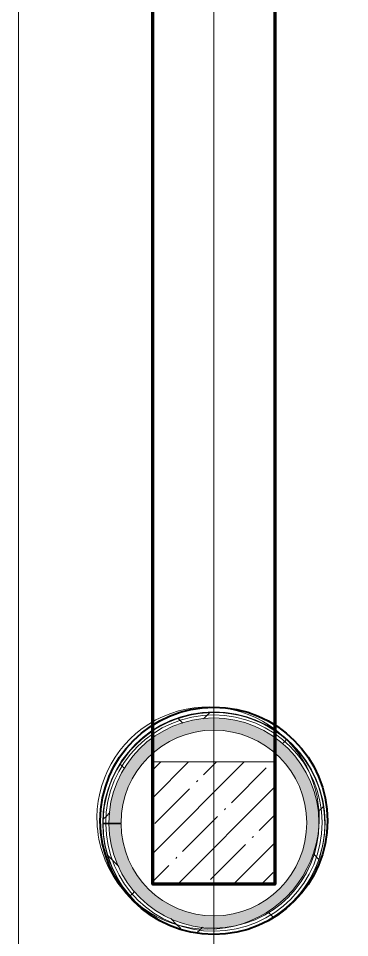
# Model space of a CAD drawing. Header units: millimetres. Extents: x -249154 to 415037, y -45458 to 354837.
# Drawn here: x 47725 to 49080, y 16415 to 20175 of the extents above; entities that cross this region are included whole.
import ezdxf

# ---------------------------------------------------------------- set-up
doc = ezdxf.new("R2010")
doc.units = ezdxf.units.MM
for name, color, linetype, lineweight in [('5.4) WD4', 5, 'Continuous', 40), ('839 штук откосы', 3, 'Continuous', 158), ('874 шпакл откосы', 5, 'Continuous', 158), ('A-AREA-BNDY', 7, 'Continuous', 5), ('A-FLOR', 7, 'Continuous', 9), ('A-WALL', 7, 'Continuous', 5), ('I-WALL', 7, 'Continuous', 5), ('S-COLS', 7, 'Continuous', 9), ('S-COLS-1', 7, 'Continuous', 5), ('Оси', 7, 'Continuous', 9)]:
    doc.layers.add(name, color=color, linetype=linetype, lineweight=lineweight)
doc.layers.add('A-WALL-1', color=9, linetype='Continuous', lineweight=5, true_color=0x808080)
doc.layers.add('A-WALL-FNSH-1', color=9, linetype='Continuous', lineweight=5, true_color=0x808080)
pattern_1 = [(45, (64.7, -136.06), (-212.132, 212.132), []), (135, (64.7, -136.06), (-212.132, -212.132), [])]

# ---------------------------------------------------------------- blocks, each defined once
blk = doc.blocks.new('BSC_Колонна _Прямоугольная - 500х500-22732503-Объем проектирования 1 этажа')
at = {"layer": 'S-COLS-1'}
h = blk.add_hatch(dxfattribs=at)
h.set_pattern_fill('FP_105', color=256, style=0, pattern_type=2)
h.set_pattern_definition([(45, (-48460, -17020), (-114.04925, 114.04925), []), (45, (-48345.95, -17020), (-114.04925, 114.04925), [201.613, -40.323, 6.706, -33.617])])
h.paths.add_polyline_path([(-200, -250), (250, -250), (250, 250), (-250, 250), (-250, -250)])
for p, q in [((250, 250), (-250, 250)), ((-250, 250), (-250, -250)), ((250, -250), (250, 250)), ((-250, -250), (250, -250))]:
    blk.add_line(p, q, dxfattribs=at)

msp = doc.modelspace()

# ---------------------------------------------------------------- hatches: boundary and pattern name
at = {"layer": 'I-WALL'}
h = msp.add_hatch(dxfattribs=at)
h.set_pattern_fill('FP_192', color=256, style=0, pattern_type=2)
h.set_pattern_definition(pattern_1)
h.paths.add_polyline_path([(48489.6, 16430.3), (48574.3, 16432.4), (48647.1, 16446.4), (48720.1, 16474), (48782.8, 16510), (48839.5, 16556.2), (48892.4, 16617.4), (48930.2, 16679.3), (48958.5, 16749.6), (48974.3, 16818), (48978.7, 16897.6), (48971, 16969.2), (48951.3, 17040.4), (48920.2, 17107.7), (48878.5, 17169.2), (48827.3, 17223.1), (48760.7, 17271.9), (48700.3, 17303.1), (48630.5, 17326.1), (48558.1, 17337.4), (48473.1, 17335.1), (48403.9, 17321.9), (48335.9, 17297.4), (48267, 17258), (48212.6, 17214.4), (48159.4, 17153.8), (48119.2, 17088.4), (48091.6, 17020.7), (48075.5, 16953.4), (48070.6, 16883.9), (48082.2, 16883.9), (48088.9, 16959.8), (48112.6, 17042.7), (48139.8, 17101.8), (48180.2, 17161.7), (48240.7, 17222.3), (48301.3, 17265.1), (48369.2, 17297.4), (48433.5, 17316.7), (48505.7, 17326), (48587.2, 17321.4), (48661.5, 17304.1), (48733.3, 17273.2), (48786.9, 17240.4), (48850.4, 17182.3), (48894.6, 17125.7), (48930.2, 17059.6), (48954.6, 16985.3), (48965.5, 16919.3), (48965.7, 16848), (48953.3, 16773.9), (48928.7, 16703.3), (48892.4, 16637.7), (48836.5, 16571.1), (48781.8, 16524.6), (48720.1, 16487.5), (48652.7, 16460.7), (48581.5, 16445.2), (48500.7, 16442.7), (48422.6, 16454.2), (48350.1, 16478.3), (48286.6, 16511.8), (48225.2, 16559.4), (48176.8, 16611.7), (48137, 16671.8), (48105.6, 16744.5), (48088.2, 16816.4), (48082.2, 16880.8), (48069.7, 16880.6), (48077.1, 16803.4), (48095.4, 16733.3), (48130.8, 16657.5), (48174.8, 16594.3), (48226.7, 16541.1), (48278.1, 16501.5), (48353.6, 16463.1), (48427.6, 16440.3), (48481.8, 16431.6)])
h = msp.add_hatch(dxfattribs=at)
h.set_pattern_fill('FP_192', color=256, style=0, pattern_type=2)
h.set_pattern_definition(pattern_1)
h.paths.add_polyline_path([(48508.3, 16441.7), (48596.6, 16448.3), (48665.6, 16465.2), (48735.5, 16495.8), (48792.6, 16532.1), (48852.4, 16587.8), (48896.3, 16644.9), (48930.4, 16708.4), (48955.6, 16787.7), (48965.7, 16849), (48965.5, 16923), (48948.4, 17008.3), (48924.7, 17072.2), (48883.9, 17141.1), (48834.3, 17198.9), (48779.5, 17244.9), (48717.4, 17281.8), (48649.7, 17308.1), (48567.9, 17323.5), (48492.5, 17324.4), (48417.9, 17312.4), (48359.2, 17294.3), (48287.5, 17256.9), (48223.1, 17206.5), (48174.9, 17153.8), (48133.8, 17089.6), (48104.7, 17020.7), (48088.1, 16953.4), (48082.2, 16883.9), (48094.7, 16883.9), (48101.4, 16958.6), (48121.1, 17031.2), (48153.3, 17099.5), (48198.4, 17162.6), (48240.3, 17206.5), (48310.9, 17255.9), (48363.8, 17282.7), (48433.5, 17304.1), (48505.7, 17313.5), (48580.1, 17310.2), (48661.5, 17290.7), (48724.7, 17263.9), (48786.6, 17224.1), (48834.3, 17182.3), (48880.3, 17125.7), (48920.2, 17050.4), (48942, 16984.9), (48953, 16919.3), (48953, 16847.5), (48940.2, 16774.1), (48917.2, 16708.4), (48882, 16644.7), (48831.1, 16583), (48781.8, 16539.3), (48720.1, 16500.9), (48652.7, 16473.4), (48581.5, 16457.7), (48508.3, 16454.3), (48433.9, 16463.9), (48354.6, 16490), (48294.9, 16521.2), (48234.4, 16567.9), (48188.2, 16617.1), (48145.1, 16683.9), (48117.8, 16747.1), (48100.7, 16816.4), (48094.7, 16880.9), (48082.2, 16880.8), (48092.1, 16794.8), (48108.5, 16733.7), (48145.1, 16657.9), (48184.4, 16601.5), (48242.6, 16544), (48301.4, 16502.5), (48366.7, 16471), (48436.4, 16450.5), (48500.7, 16442.7)])
msp.add_hatch(color=256, dxfattribs=at).paths.add_polyline_path([(48508.8, 16454.2), (48594.2, 16460.5), (48662.8, 16477.6), (48731.6, 16508.1), (48782.4, 16539.7), (48844.7, 16598.1), (48882, 16644.7), (48918.6, 16712.4), (48941.2, 16777.2), (48953.3, 16851.3), (48953, 16921.9), (48940.5, 16993.6), (48916, 17062.3), (48880.3, 17125.7), (48825.1, 17190.4), (48774.7, 17233.3), (48717.4, 17268.3), (48649.7, 17295.4), (48567.9, 17311), (48492.5, 17311.8), (48433.5, 17304.1), (48356, 17278.7), (48298.8, 17249.8), (48237.5, 17203.5), (48189.9, 17153.8), (48143.7, 17081.4), (48117.6, 17020.7), (48100.6, 16953.4), (48094.7, 16883.9), (48144.7, 16883.9), (48150.8, 16951.7), (48170.5, 17020.7), (48202.2, 17083.9), (48246, 17141.1), (48287.5, 17180.8), (48346.2, 17219.2), (48417.9, 17247.7), (48481.8, 17260.8), (48541.1, 17263.6), (48608.5, 17254.6), (48679.5, 17230.3), (48739.7, 17196.5), (48786.6, 17159.3), (48831.5, 17108.2), (48871.1, 17037.9), (48890.7, 16986.2), (48903.1, 16919.3), (48903.3, 16851.3), (48891.4, 16784.3), (48867.7, 16720.5), (48831.1, 16659.6), (48781.8, 16605), (48735.5, 16567.8), (48675.7, 16535.2), (48611.1, 16513.9), (48543.7, 16504.4), (48471.4, 16508.1), (48409.3, 16521.9), (48341.8, 16551.4), (48289.6, 16585.4), (48240.1, 16632.1), (48199.8, 16686.9), (48169.8, 16748), (48150.8, 16818.6), (48144.7, 16881.2), (48094.7, 16880.9), (48101.4, 16808.3), (48125.1, 16727.5), (48154.9, 16665.6), (48199.8, 16603.6), (48253.6, 16551.4), (48301.4, 16516.4), (48366.7, 16484), (48436.4, 16463.1), (48481.8, 16457.5)])
h = msp.add_hatch(color=256, dxfattribs=at)
h.paths.add_polyline_path([(48776.4, 17258.8), (48772.6, 17261.9), (48774.7, 17260.1)])
h.paths.add_polyline_path([(48711, 17295.1), (48706.5, 17297.7), (48710.6, 17295.4)])
h.paths.add_polyline_path([(48640.5, 17320.3), (48635.5, 17322.1), (48635.5, 17321.9)])
h = msp.add_hatch(color=256, dxfattribs=at)
h.paths.add_polyline_path([(48492.4, 16429.1), (48489.6, 16430.3), (48491.3, 16429.3)])
h.paths.add_polyline_path([(48532.8, 16429.6), (48581.5, 16432.4), (48564.6, 16430.7), (48541.9, 16430.3)])
h.paths.add_polyline_path([(48446.9, 16436.2), (48415.5, 16441.4), (48417.6, 16440.7), (48436.4, 16437.8)])
h.paths.add_polyline_path([(48604.4, 16436.6), (48652.7, 16447.1), (48638.6, 16443.4), (48611.1, 16438.2)])
h.paths.add_polyline_path([(48377.2, 16454.2), (48344.3, 16465.4), (48350.4, 16463.1), (48366.7, 16457.7)])
h.paths.add_polyline_path([(48674.2, 16454.9), (48725.8, 16475.9), (48709.5, 16468.2), (48675.7, 16455.5)])
h.paths.add_polyline_path([(48095.4, 16733.3), (48096.9, 16733.7), (48095.4, 16733.3)])
h.paths.add_polyline_path([(48076.7, 16806), (48077.8, 16807.1), (48076.7, 16806.1)])

# ---------------------------------------------------------------- linework, layer by layer
at = {"layer": '5.4) WD4'}
msp.add_circle((48524.7, 16893), 465.1, dxfattribs=at)
at = {"layer": '839 штук откосы', "ltscale": 0.5}
msp.add_lwpolyline([(48274.7, 23113.9), (48774.7, 23113.9), (48774.7, 16633.9), (48274.7, 16633.9)], close=True, dxfattribs=at)
at = {"layer": '874 шпакл откосы', "ltscale": 0.5}
msp.add_lwpolyline([(48274.7, 23113.9), (48774.7, 23113.9), (48774.7, 16633.9), (48274.7, 16633.9)], close=True, dxfattribs=at)
at = {"layer": 'A-AREA-BNDY', "flags": 128}
msp.add_lwpolyline([(48933.9, 16766.1, -0.000605), (48933.5, 16765, -0.73057), (48067.4, 16767.1, -0.076798), (48046.2, 16904.2, -0.000577), (48046.2, 16905.3, -0.001199), (48046.2, 16907.5, -1.163452)], format="xyb", close=True, dxfattribs=at)
at = {"layer": 'A-FLOR'}
for p, q in [((48274.7, 17263.8), (48274.7, 22483.5)), ((48774.7, 22483.4), (48774.7, 17263.9)), ((48274.7, 17133.9), (48274.7, 17168.6)), ((48774.7, 17168.7), (48774.7, 17133.9)), ((48774.7, 17133.9), (48274.7, 17133.9))]:
    msp.add_line(p, q, dxfattribs=at)
msp.add_arc((48524.7, 16883.9), 400, 180, 180.408, dxfattribs=at)
msp.add_arc((48524.7, 16883.9), 400, 180, 180.408, dxfattribs=at)
at = {"layer": 'A-WALL'}
for radius in [442.5, 430]:
    msp.add_arc((48524.7, 16883.9), radius, 180.4061, 180, dxfattribs=at)
at = {"layer": 'A-WALL-1'}
for p, q in [((48069.7, 16883.9), (48144.7, 16883.9)), ((48144.7, 16881.2), (48069.7, 16880.7))]:
    msp.add_line(p, q, dxfattribs=at)
for radius in [455, 380]:
    msp.add_arc((48524.7, 16883.9), radius, 180.4061, 180, dxfattribs=at)
at = {"layer": 'A-WALL-FNSH-1'}
for centre, radius, start, end in [((48524.7, 16882.5), 454.6, 22.8001, 179.9986), ((48524.7, 16882.5), 453.6, 342.4418, 179.9986), ((48524.7, 16883.9), 454, 342.2672, 22.6313), ((48524.7, 16882.5), 454.6, 180, 342.3015), ((48524.7, 16882.5), 453.6, 180, 270), ((48524.7, 16883.9), 455, 270, 342.1287)]:
    msp.add_arc(centre, radius, start, end, dxfattribs=at)
at = {"layer": 'Оси'}
for points in [[(47724.7, -2042.3), (47724.7, 2957.7), (47724.7, 22262), (47724.7, 27262)], [(49080, -2042.3), (49080, -1322.8), (48524.7, -759.5), (48524.7, 4240.5), (48524.7, 22262), (48524.7, 27262)]]:
    msp.add_lwpolyline(points, dxfattribs=at)

# ---------------------------------------------------------------- block references
at = {"layer": 'S-COLS'}
msp.add_blockref('BSC_Колонна _Прямоугольная - 500х500-22732503-Объем проектирования 1 этажа', (48524.7, 16883.9), dxfattribs=at)

doc.saveas('drawing.dxf')
